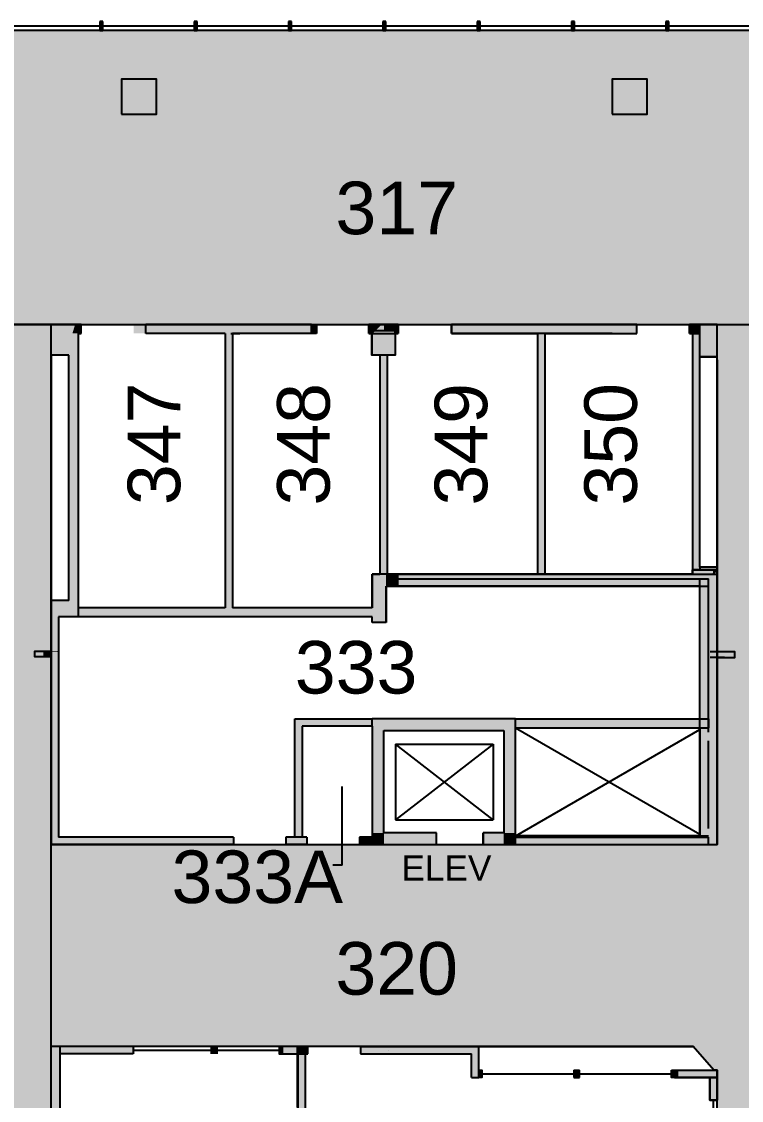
# Model space of a CAD drawing. Extents: x 2 to 4630, y -56 to 2885.
# Drawn here: x 437 to 930, y 2017 to 2756 of the extents above; entities that cross this region are included whole.
import ezdxf

# ---------------------------------------------------------------- set-up
doc = ezdxf.new("R2010")
doc.units = 0
doc.header["$LTSCALE"] = 0.004
doc.layers.get('0').update_dxf_attribs({"linetype": 'CONTINUOUS'})
for name, color, linetype in [('CORRIDOR_HATCH', 253, 'CONTINUOUS'), ('SOLID', 7, 'CONTINUOUS'), ('TEXT', 7, 'CONTINUOUS'), ('WALL', 7, 'CONTINUOUS')]:
    doc.layers.add(name, color=color, linetype=linetype)
doc.styles.add('STYLE1', font='arial.ttf')

# ---------------------------------------------------------------- blocks, each defined once
blk = doc.blocks.new('*U97')
at = {"layer": 'SOLID'}
for points in [[(505.78, 2692.5), (505.78, 2716.5), (529.78, 2692.5)], [(529.78, 2692.5), (505.78, 2716.5), (529.78, 2716.5)], [(841.78, 2692.5), (841.78, 2716.5), (865.78, 2692.5)], [(865.78, 2692.5), (841.78, 2716.5), (865.78, 2716.5)]]:
    blk.add_solid(points, dxfattribs=at)
blk = doc.blocks.new('AZMND')
for p, q in [((0, 0.5), (0, -0.5)), ((1, 0.5), (0, 0.5)), ((1, -0.5), (1, 0.5)), ((0, -0.5), (1, -0.5))]:
    blk.add_line(p, q)
blk = doc.blocks.new('*U108')
at = {"layer": 'SOLID'}
for points in [[(775.56, 2272.5), (775.56, 2278.5), (907.78, 2272.5)], [(907.78, 2272.5), (775.56, 2278.5), (907.78, 2278.5)]]:
    blk.add_solid(points, dxfattribs=at)
blk = doc.blocks.new('*U109')
at = {"layer": 'SOLID'}
for points in [[(685.56, 2544.53), (685.56, 2548.5), (693.2, 2544.5)], [(693.2, 2544.5), (685.56, 2548.5), (693.2, 2548.5)], [(693.2, 2542.5), (693.2, 2548.5), (693.78, 2542.5)], [(693.78, 2542.5), (693.2, 2548.5), (693.78, 2548.5)], [(693.78, 2542.5), (693.78, 2548.5), (695.2, 2542.5)], [(695.2, 2542.5), (693.78, 2548.5), (695.2, 2548.5)]]:
    blk.add_solid(points, dxfattribs=at)
blk = doc.blocks.new('*U110')
at = {"layer": 'SOLID'}
for points in [[(677.56, 2200.5), (677.56, 2278.5), (685.56, 2200.5)], [(685.56, 2200.5), (677.56, 2278.5), (685.56, 2278.5)], [(685.56, 2270.5), (685.56, 2278.5), (721.53, 2270.5)], [(721.53, 2270.5), (685.56, 2278.5), (721.53, 2278.5)], [(721.53, 2270.5), (721.53, 2278.5), (753.53, 2270.5)], [(753.53, 2270.5), (721.53, 2278.5), (753.53, 2278.5)], [(753.53, 2270.5), (753.53, 2278.5), (767.56, 2270.5)], [(767.56, 2270.5), (753.53, 2278.5), (767.56, 2278.5)], [(767.56, 2200.5), (767.56, 2278.5), (775.56, 2200.5)], [(775.56, 2200.5), (767.56, 2278.5), (775.56, 2278.5)], [(677.56, 2192.5), (677.56, 2200.5), (685.56, 2192.5)], [(685.56, 2192.5), (677.56, 2200.5), (685.56, 2200.5)], [(685.56, 2192.5), (685.56, 2200.5), (721.53, 2192.5)], [(721.53, 2192.5), (685.56, 2200.5), (721.53, 2200.5)], [(753.53, 2192.5), (753.53, 2200.5), (767.56, 2192.5)], [(767.56, 2192.5), (753.53, 2200.5), (767.56, 2200.5)], [(767.56, 2192.5), (767.56, 2200.5), (775.56, 2192.5)], [(775.56, 2192.5), (767.56, 2200.5), (775.56, 2200.5)]]:
    blk.add_solid(points, dxfattribs=at)
blk = doc.blocks.new('*U111')
at = {"layer": 'SOLID'}
for points in [[(896.65, 2377.73), (896.65, 2377.73), (896.65, 2380.5)], [(896.65, 2377.73), (896.65, 2380.5), (910.75, 2377.73)], [(910.75, 2377.73), (896.65, 2380.5), (910.75, 2380.5)], [(910.75, 2377.73), (910.75, 2380.5), (913.78, 2380.5)]]:
    blk.add_solid(points, dxfattribs=at)
blk = doc.blocks.new('*U112')
at = {"layer": 'SOLID'}
for points in [[(457.78, 2192.53), (457.78, 2324.5), (462.78, 2192.53)], [(462.78, 2192.53), (457.78, 2324.5), (462.78, 2324.5)], [(462.78, 2192.53), (462.78, 2197.53), (527.96, 2192.53)], [(527.96, 2192.53), (462.78, 2197.53), (527.96, 2197.53)], [(527.96, 2192.53), (527.96, 2197.53), (582.47, 2192.53)], [(582.47, 2192.53), (527.96, 2197.53), (582.47, 2197.53)]]:
    blk.add_solid(points, dxfattribs=at)
blk = doc.blocks.new('*U113')
at = {"layer": 'SOLID'}
for points in [[(624.56, 2197.53), (624.56, 2278.5), (627.78, 2197.53)], [(627.78, 2197.53), (624.56, 2278.5), (627.78, 2278.5)], [(627.78, 2197.53), (627.78, 2278.5), (629.56, 2197.53)], [(629.56, 2197.53), (627.78, 2278.5), (629.56, 2278.5)], [(629.56, 2273.5), (629.56, 2278.5), (677.56, 2273.5)], [(677.56, 2273.5), (629.56, 2278.5), (677.56, 2278.5)]]:
    blk.add_solid(points, dxfattribs=at)
blk = doc.blocks.new('*U114')
at = {"layer": 'SOLID'}
for points in [[(618.47, 2192.53), (618.47, 2197.53), (632.8, 2192.53)], [(632.8, 2192.53), (618.47, 2197.53), (632.8, 2197.53)]]:
    blk.add_solid(points, dxfattribs=at)
blk = doc.blocks.new('*U115')
at = {"layer": 'SOLID'}
for points in [[(668.8, 2192.53), (668.8, 2197.53), (677.56, 2192.53)], [(677.56, 2192.53), (668.8, 2197.53), (677.56, 2197.53)]]:
    blk.add_solid(points, dxfattribs=at)
blk = doc.blocks.new('*U128')
at = {"layer": 'SOLID'}
for points in [[(452.28, 2321), (452.28, 2325), (457.78, 2321)], [(457.78, 2321), (452.28, 2325), (457.78, 2325)]]:
    blk.add_solid(points, dxfattribs=at)
blk = doc.blocks.new('*U138')
at = {"layer": 'SOLID'}
for points in [[(635.86, 2542.5), (635.86, 2548.5), (639.28, 2542.5)], [(639.28, 2542.5), (635.86, 2548.5), (639.28, 2548.5)]]:
    blk.add_solid(points, dxfattribs=at)
blk = doc.blocks.new('*U139')
at = {"layer": 'SOLID'}
for points in [[(576.78, 2348.5), (576.78, 2542.5), (580.78, 2348.5)], [(580.78, 2348.5), (576.78, 2542.5), (580.78, 2542.5)], [(580.78, 2348.5), (580.78, 2542.5), (581.78, 2348.5)], [(581.78, 2348.5), (580.78, 2542.5), (581.78, 2542.5)], [(677.56, 2344.5), (677.56, 2377.73), (682.78, 2344.5)], [(682.78, 2344.5), (677.56, 2377.73), (682.78, 2377.73)], [(682.78, 2344.5), (682.78, 2377.73), (687.06, 2344.5)], [(687.06, 2344.5), (682.78, 2377.73), (687.06, 2377.73)], [(687.06, 2369.5), (687.06, 2377.73), (694.78, 2369.5)], [(694.78, 2369.5), (687.06, 2377.73), (694.78, 2377.73)], [(476.28, 2348.5), (476.28, 2354.5), (576.78, 2348.5)], [(576.78, 2348.5), (476.28, 2354.5), (576.78, 2354.5)], [(581.78, 2348.5), (581.78, 2354.5), (677.56, 2348.5)], [(677.56, 2348.5), (581.78, 2354.5), (677.56, 2354.5)]]:
    blk.add_solid(points, dxfattribs=at)
blk = doc.blocks.new('*U141')
at = {"layer": 'SOLID'}
for points in [[(446.53, 2321), (446.53, 2325), (457.78, 2321)], [(457.78, 2321), (446.53, 2325), (457.78, 2325)]]:
    blk.add_solid(points, dxfattribs=at)
blk = doc.blocks.new('*U142')
at = {"layer": 'SOLID'}
for points in [[(457.78, 2324.5), (457.78, 2325), (462.78, 2324.5)], [(462.78, 2324.5), (457.78, 2325), (462.78, 2325)]]:
    blk.add_solid(points, dxfattribs=at)
blk = doc.blocks.new('*U143')
at = {"layer": 'SOLID'}
for points in [[(457.78, 2527.5), (457.78, 2548.5), (462.78, 2527.5)], [(462.78, 2527.5), (457.78, 2548.5), (462.78, 2548.5)], [(462.78, 2527.5), (462.78, 2548.5), (469.78, 2527.5)], [(469.78, 2527.5), (462.78, 2548.5), (469.78, 2548.5)], [(469.78, 2348.5), (469.78, 2548.5), (476.28, 2348.5)], [(476.28, 2348.5), (469.78, 2548.5), (476.28, 2548.5)], [(476.28, 2542.5), (476.28, 2548.5), (478.28, 2542.5)], [(478.28, 2542.5), (476.28, 2548.5), (478.28, 2548.5)], [(457.78, 2325), (457.78, 2359.5), (462.78, 2325)], [(462.78, 2325), (457.78, 2359.5), (462.78, 2359.5)], [(462.78, 2348.5), (462.78, 2359.5), (469.78, 2348.5)], [(469.78, 2348.5), (462.78, 2359.5), (469.78, 2359.5)]]:
    blk.add_solid(points, dxfattribs=at)
blk = doc.blocks.new('*U144')
at = {"layer": 'SOLID'}
for points in [[(901.78, 2380.5), (901.78, 2382.5), (913.78, 2380.5)], [(913.78, 2380.5), (901.78, 2382.5), (913.78, 2382.5)]]:
    blk.add_solid(points, dxfattribs=at)
blk = doc.blocks.new('*U145')
at = {"layer": 'SOLID'}
for points in [[(913.78, 2320.5), (913.78, 2324.5), (925.78, 2320.5)], [(925.78, 2320.5), (913.78, 2324.5), (925.78, 2324.5)], [(997.78, 2320.5), (997.78, 2324.5), (1009.78, 2320.5)], [(1009.78, 2320.5), (997.78, 2324.5), (1009.78, 2324.5)]]:
    blk.add_solid(points, dxfattribs=at)
blk = doc.blocks.new('*U146')
at = {"layer": 'SOLID'}
for points in [[(901.78, 2526.5), (901.78, 2548.5), (913.78, 2526.5)], [(913.78, 2526.5), (901.78, 2548.5), (913.78, 2548.5)]]:
    blk.add_solid(points, dxfattribs=at)
blk = doc.blocks.new('*U147')
at = {"layer": 'SOLID'}
for points in [[(613.78, 2049.18), (613.78, 2054.18), (615.78, 2049.18)], [(615.78, 2049.18), (613.78, 2054.18), (615.78, 2054.18)], [(615.78, 2049.18), (615.78, 2054.18), (626.38, 2049.18)], [(626.38, 2049.18), (615.78, 2054.18), (626.38, 2054.18)]]:
    blk.add_solid(points, dxfattribs=at)
blk = doc.blocks.new('*U148')
at = {"layer": 'SOLID'}
for points in [[(884.53, 2032.93), (884.53, 2037.93), (887.12, 2032.93)], [(887.12, 2032.93), (884.53, 2037.93), (887.12, 2037.93)]]:
    blk.add_solid(points, dxfattribs=at)
blk = doc.blocks.new('*U149')
at = {"layer": 'SOLID'}
for points in [[(882.53, 2032.93), (882.53, 2037.93), (884.53, 2032.93)], [(884.53, 2032.93), (882.53, 2037.93), (884.53, 2037.93)]]:
    blk.add_solid(points, dxfattribs=at)
blk = doc.blocks.new('*U150')
at = {"layer": 'SOLID'}
for points in [[(908.78, 2017.43), (908.78, 2032.93), (913.78, 2017.43)], [(913.78, 2017.43), (908.78, 2032.93), (913.78, 2032.93)]]:
    blk.add_solid(points, dxfattribs=at)
blk = doc.blocks.new('*U151')
at = {"layer": 'SOLID'}
for points in [[(750.53, 2032.93), (750.53, 2037.93), (752.53, 2032.93)], [(752.53, 2032.93), (750.53, 2037.93), (752.53, 2037.93)]]:
    blk.add_solid(points, dxfattribs=at)
blk = doc.blocks.new('*U152')
at = {"layer": 'SOLID'}
for points in [[(626.53, 1975.7), (626.38, 2049.18), (626.53, 2049.18)], [(626.53, 1975.7), (626.53, 2049.18), (631.53, 1975.7)], [(631.53, 1975.7), (626.53, 2049.18), (631.53, 2049.18)]]:
    blk.add_solid(points, dxfattribs=at)
blk = doc.blocks.new('*U547')
at = {"layer": 'CORRIDOR_HATCH'}
for points in [[(361.78, 2548.5), (361.78, 2750), (457.78, 2548.5)], [(457.78, 2548.5), (361.78, 2750), (457.78, 2750)], [(457.78, 2548.5), (457.78, 2750), (505.78, 2548.5)], [(505.78, 2548.5), (457.78, 2750), (505.78, 2750)], [(505.78, 2548.5), (505.78, 2750), (750.53, 2548.5)], [(750.53, 2548.5), (505.78, 2750), (750.53, 2750)], [(750.53, 2548.5), (750.53, 2750), (865.78, 2548.5)], [(865.78, 2548.5), (750.53, 2750), (865.78, 2750)], [(865.78, 2548.5), (865.78, 2750), (897.21, 2548.5)], [(897.21, 2548.5), (865.78, 2750), (897.21, 2750)], [(897.21, 2548.5), (897.21, 2750), (911.35, 2548.5)], [(911.35, 2548.5), (897.21, 2750), (911.35, 2750)], [(911.35, 2548.5), (911.35, 2750), (913.78, 2548.5)], [(913.78, 2548.5), (911.35, 2750), (913.78, 2750)], [(913.78, 2548.5), (913.78, 2750), (1009.78, 2548.5)], [(1009.78, 2548.5), (913.78, 2750), (1009.78, 2750)], [(361.78, 844.5), (361.78, 2548.5), (457.78, 844.5)], [(457.78, 844.5), (361.78, 2548.5), (457.78, 2548.5)], [(913.78, 844.5), (913.78, 2548.5), (1009.78, 844.5)], [(1009.78, 844.5), (913.78, 2548.5), (1009.78, 2548.5)], [(457.78, 2054.18), (457.78, 2192.53), (505.78, 2054.18)], [(505.78, 2054.18), (457.78, 2192.53), (505.78, 2192.53)], [(505.78, 2054.18), (505.78, 2192.53), (750.53, 2054.18)], [(750.53, 2054.18), (505.78, 2192.53), (750.53, 2192.51)], [(750.53, 2054.18), (750.53, 2192.51), (865.78, 2054.18)], [(865.78, 2054.18), (750.53, 2192.51), (865.78, 2192.51)], [(865.78, 2054.18), (865.78, 2192.51), (897.21, 2054.18)], [(897.21, 2054.18), (865.78, 2192.51), (897.21, 2192.5)], [(897.21, 2054.18), (897.21, 2192.5), (911.35, 2037.93)], [(911.35, 2037.93), (897.21, 2192.5), (911.35, 2192.5)], [(911.35, 2037.93), (911.35, 2192.5), (913.78, 2037.93)], [(913.78, 2037.93), (911.35, 2192.5), (913.78, 2192.5)]]:
    blk.add_solid(points, dxfattribs=at)

msp = doc.modelspace()

# ---------------------------------------------------------------- linework, layer by layer
at = {"layer": 'CORRIDOR_HATCH'}
msp.add_lwpolyline([(1009.78, 2750), (361.78, 2750), (361.78, 2692.5), (346.78, 2692.5), (269.78, 2692.5), (184.78, 2692.5), (184.78, 2548.5), (361.78, 2548.5), (457.78, 2548.5), (913.78, 2548.5), (1009.78, 2548.5)], dxfattribs=at)
for points in [[(361.78, 2548.5), (361.78, 2106.5), (319.78, 2106.5), (319.78, 2040.5), (361.78, 2040.5), (361.78, 1520.53), (342.28, 1520.53), (342.28, 1479.75), (361.78, 1479.75), (361.78, 908.5), (341.78, 908.5), (341.78, 868.5), (361.78, 868.5), (361.78, 844.5), (457.78, 844.5), (457.78, 1064), (457.78, 1233), (457.78, 2054.18), (457.78, 2192.53), (457.78, 2548.5)], [(1009.78, 2548.5), (1009.78, 844.5), (913.78, 844.5), (913.78, 2037.93), (911.35, 2037.93), (897.21, 2054.18), (750.53, 2054.18), (457.78, 2054.18), (457.78, 2192.53), (913.78, 2192.5), (913.78, 2548.5)]]:
    msp.add_lwpolyline(points, close=True, dxfattribs=at)
at = {"layer": 'SOLID'}
for p, q in [((478.28, 2548.5), (457.78, 2548.5)), ((478.28, 2542.5), (478.28, 2548.5)), ((514.28, 2548.5), (639.28, 2548.5)), ((580.78, 2542.5), (586.78, 2542.5)), ((639.28, 2542.5), (635.86, 2542.5)), ((639.28, 2548.5), (639.28, 2542.5)), ((677.28, 2542.5), (677.28, 2527.53)), ((693.2, 2542.5), (695.2, 2542.5)), ((695.2, 2548.5), (693.78, 2548.5)), ((695.2, 2542.5), (695.2, 2548.5)), ((894.78, 2542.5), (901.78, 2542.5)), ((901.78, 2524.5), (901.78, 2548.5)), ((896.65, 2380.5), (896.65, 2377.73)), ((913.78, 2380.5), (896.65, 2380.5)), ((901.78, 2382.5), (901.78, 2380.5)), ((901.78, 2380.5), (913.78, 2380.5)), ((910.75, 2377.73), (913.78, 2380.5)), ((913.78, 2380.5), (913.78, 2382.5)), ((677.56, 2354.5), (677.56, 2377.73)), ((677.56, 2377.73), (682.78, 2377.73)), ((694.78, 2377.73), (682.78, 2377.73)), ((694.78, 2377.73), (913.78, 2377.73)), ((895.78, 2377.73), (910.75, 2377.73)), ((901.78, 2198.5), (901.78, 2374.5)), ((687.06, 2344.5), (687.06, 2369.5)), ((687.06, 2369.5), (696.78, 2369.5)), ((696.56, 2369.5), (907.78, 2369.5)), ((677.56, 2273.5), (677.56, 2278.5)), ((907.78, 2278.5), (907.78, 2272.5)), ((775.56, 2272.5), (901.78, 2199.63)), ((775.78, 2198.5), (901.78, 2271.25)), ((677.56, 2192.5), (677.56, 2197.53)), ((721.53, 2192.5), (721.53, 2200.5)), ((753.53, 2192.5), (753.53, 2200.5)), ((463.86, 2042.59), (463.78, 2054.18)), ((688.78, 2051.34), (688.78, 2051.34)), ((688.78, 2051.34), (688.78, 2051.34)), ((688.78, 2051.34), (688.78, 2051.34)), ((688.78, 2051.34), (688.78, 2051.34)), ((908.78, 2026.03), (908.78, 2020.33))]:
    msp.add_line(p, q, dxfattribs=at)
for points in [[(626.38, 2049.18), (631.53, 2049.18), (631.53, 1975.7), (626.53, 1975.7), (626.38, 2049.18)], [(913.78, 2032.93), (908.78, 2032.93), (908.78, 2017.43), (913.78, 2017.43), (913.78, 2032.93)]]:
    msp.add_lwpolyline(points, dxfattribs=at)
for points in [[(490.98, 2750), (490.98, 2756), (492.98, 2750), (492.98, 2756)], [(555.58, 2750), (555.58, 2756), (557.58, 2750), (557.58, 2756)], [(620.18, 2750), (620.18, 2756), (622.18, 2750), (622.18, 2756)], [(684.78, 2750), (684.78, 2756), (686.78, 2750), (686.78, 2756)], [(749.38, 2750), (749.38, 2756), (751.38, 2750), (751.38, 2756)], [(813.98, 2750), (813.98, 2756), (815.98, 2750), (815.98, 2756)], [(878.58, 2750), (878.58, 2756), (880.58, 2750), (880.58, 2756)], [(478.28, 2548.5), (474.08, 2548.5), (478.28, 2542.5), (472.28, 2542.5)], [(514.28, 2548.5), (635.86, 2548.5), (514.28, 2542.5), (635.86, 2542.5)], [(675.28, 2548.5), (675.28, 2542.5), (683.86, 2548.5), (677.86, 2542.5)], [(677.28, 2548.5), (693.2, 2548.5), (677.28, 2527.53), (693.2, 2527.53)], [(731.78, 2548.5), (731.78, 2542.5), (858.78, 2548.5), (858.78, 2542.5)], [(790.78, 2542.5), (795.78, 2542.5), (790.78, 2377.73), (795.78, 2377.73)], [(894.78, 2548.5), (894.78, 2542.5), (901.78, 2548.5), (895.78, 2542.5)], [(895.78, 2542.5), (901.78, 2542.5), (895.78, 2542.5), (901.78, 2548.5)], [(896.65, 2377.73), (901.78, 2377.73), (896.78, 2542.5), (901.78, 2542.5)], [(682.78, 2377.73), (687.78, 2377.73), (682.78, 2528.53), (687.78, 2528.53)], [(901.78, 2192.5), (913.78, 2192.5), (901.78, 2369.5), (913.78, 2380.5)], [(907.78, 2380.5), (913.78, 2380.5), (907.78, 2380.5), (913.78, 2380.5)], [(907.78, 2369.5), (913.78, 2377.73), (694.78, 2369.5), (694.78, 2377.73)], [(775.56, 2198.5), (775.56, 2192.5), (907.78, 2198.5), (907.78, 2192.5)], [(463.78, 2054.18), (457.78, 2054.18), (463.86, 2042.59), (457.86, 2042.59)], [(463.78, 2054.18), (463.81, 2049.18), (514.78, 2054.18), (514.78, 2049.18)], [(567.28, 2054.18), (571.28, 2054.18), (567.28, 2049.18), (571.28, 2049.18)], [(626.38, 2049.18), (626.38, 2054.18), (633.53, 2049.18), (633.53, 2054.18)], [(669.53, 2054.18), (669.53, 2049.18), (750.53, 2054.18), (745.53, 2049.18)], [(745.53, 2049.18), (750.53, 2054.18), (745.53, 2032.93), (750.53, 2032.93)], [(457.78, 1861.98), (463.72, 1861.98), (457.86, 2045.88), (463.86, 2045.88)], [(815.53, 2037.93), (819.53, 2037.93), (815.53, 2032.93), (819.53, 2032.93)], [(887.12, 2032.93), (887.12, 2037.93), (913.78, 2032.93), (913.78, 2037.93)]]:
    msp.add_solid(points, dxfattribs=at)
at = {"layer": 'TEXT'}
for q in [(656.97, 2232.25), (650.51, 2178.31)]:
    msp.add_line((656.97, 2178.31), q, dxfattribs=at)
at = {"layer": 'WALL'}
for p, q in [((428.38, 2753), (490.98, 2753)), ((492.98, 2753), (555.58, 2753)), ((557.58, 2753), (620.18, 2753)), ((622.18, 2753), (684.78, 2753)), ((686.78, 2753), (749.38, 2753)), ((751.38, 2753), (813.98, 2753)), ((815.98, 2753), (878.58, 2753)), ((880.58, 2753), (943.18, 2753)), ((457.78, 2527.5), (457.78, 2548.5)), ((476.78, 2548.5), (457.78, 2548.5)), ((476.28, 2542.5), (478.28, 2542.5)), ((476.28, 2542.5), (476.28, 2354.5)), ((478.28, 2548.5), (476.78, 2548.5)), ((478.28, 2542.5), (478.28, 2548.5)), ((522.62, 2542.5), (522.62, 2548.5)), ((635.86, 2548.5), (522.62, 2548.5)), ((576.78, 2542.5), (522.62, 2542.5)), ((576.78, 2542.5), (576.78, 2354.5)), ((581.78, 2542.5), (581.78, 2354.5)), ((635.86, 2542.5), (581.78, 2542.5)), ((635.86, 2542.5), (635.86, 2548.5)), ((675.28, 2542.5), (675.28, 2548.5)), ((683.86, 2548.5), (675.28, 2548.5)), ((675.28, 2548.5), (677.86, 2548.5)), ((675.28, 2542.5), (677.28, 2542.5)), ((693.92, 2548.5), (677.86, 2548.5)), ((677.86, 2544.55), (677.86, 2548.5)), ((678.78, 2548.5), (692.78, 2548.5)), ((731.78, 2542.5), (731.78, 2548.5)), ((841.78, 2548.5), (731.78, 2548.5)), ((731.78, 2548.5), (731.78, 2542.5)), ((790.78, 2542.5), (731.78, 2542.5)), ((731.78, 2542.5), (790.78, 2542.5)), ((841.78, 2542.5), (790.78, 2542.5)), ((790.78, 2542.5), (790.78, 2377.73)), ((858.78, 2548.5), (795.28, 2548.5)), ((795.78, 2542.5), (795.78, 2377.73)), ((795.78, 2542.5), (858.78, 2542.5)), ((858.78, 2542.5), (858.78, 2548.5)), ((894.78, 2542.5), (894.78, 2548.5)), ((894.78, 2548.5), (913.78, 2548.5)), ((894.78, 2548.5), (894.78, 2542.5)), ((913.78, 2548.5), (894.78, 2548.5)), ((894.78, 2542.5), (896.78, 2542.5)), ((896.78, 2542.5), (896.78, 2377.73)), ((913.78, 2524.5), (913.78, 2548.5)), ((913.78, 2526.5), (913.78, 2548.5)), ((469.78, 2527.5), (457.78, 2527.5)), ((457.78, 2527.5), (457.78, 2359.5)), ((469.78, 2359.5), (469.78, 2527.5)), ((682.78, 2527.53), (682.78, 2377.73)), ((682.78, 2527.53), (682.78, 2377.73)), ((687.78, 2527.53), (687.78, 2380.5)), ((687.78, 2527.53), (687.78, 2377.73)), ((913.78, 2526.5), (901.78, 2526.5)), ((901.78, 2382.5), (901.78, 2526.5)), ((901.78, 2526.5), (913.78, 2526.5)), ((913.78, 2524.5), (913.78, 2380.5)), ((896.65, 2380.5), (913.78, 2380.5)), ((913.78, 2382.5), (901.78, 2382.5)), ((913.78, 2382.5), (901.78, 2382.5)), ((907.78, 2380.5), (913.78, 2380.5)), ((907.78, 2380.5), (907.78, 2380.5)), ((913.78, 2380.5), (913.78, 2192.5)), ((913.78, 2380.5), (913.78, 2380.5)), ((896.78, 2377.73), (677.56, 2377.73)), ((677.56, 2377.73), (677.56, 2354.5)), ((694.78, 2377.73), (694.78, 2369.5)), ((694.86, 2374.5), (907.86, 2374.5)), ((907.78, 2269.5), (907.78, 2374.5)), ((901.78, 2369.5), (687.06, 2369.5)), ((687.06, 2369.5), (687.06, 2344.5)), ((901.78, 2278.5), (901.78, 2369.5)), ((457.78, 2359.5), (457.78, 2324.5)), ((469.78, 2359.5), (457.78, 2359.5)), ((576.78, 2354.5), (476.28, 2354.5)), ((476.28, 2354.5), (476.28, 2348.5)), ((677.56, 2354.5), (581.78, 2354.5)), ((462.78, 2348.5), (462.78, 2320.53)), ((675.78, 2348.5), (462.78, 2348.5)), ((677.56, 2348.5), (462.78, 2348.5)), ((677.56, 2348.5), (464.56, 2348.5)), ((677.56, 2344.5), (677.56, 2348.5)), ((677.56, 2344.5), (677.56, 2348.5)), ((687.06, 2344.5), (677.56, 2344.5)), ((687.06, 2344.5), (677.56, 2344.5)), ((452.28, 2325), (457.78, 2325)), ((457.78, 2321), (452.28, 2321)), ((457.78, 2325), (457.78, 2324.5)), ((457.78, 2324.5), (457.78, 2192.53)), ((462.78, 2324.5), (462.78, 2325)), ((462.78, 2320.53), (462.78, 2197.53)), ((918.74, 2324.5), (908.82, 2324.5)), ((918.74, 2320.5), (908.82, 2320.5)), ((624.56, 2197.53), (624.56, 2278.5)), ((624.56, 2278.5), (677.56, 2278.5)), ((775.56, 2278.5), (677.56, 2278.5)), ((775.56, 2278.5), (907.78, 2278.5)), ((775.56, 2192.5), (775.56, 2278.5)), ((677.56, 2273.5), (629.56, 2273.5)), ((629.56, 2273.5), (629.56, 2197.53)), ((677.56, 2273.5), (677.56, 2197.53)), ((685.56, 2270.5), (767.56, 2270.5)), ((685.56, 2200.5), (685.56, 2270.5)), ((685.56, 2200.5), (685.56, 2270.5)), ((685.56, 2270.5), (767.56, 2270.5)), ((767.56, 2270.5), (767.56, 2200.5)), ((767.56, 2270.5), (767.56, 2200.5)), ((775.56, 2272.5), (907.78, 2272.5)), ((693.43, 2261.33), (693.43, 2209.33)), ((760.43, 2261.33), (693.43, 2209.33)), ((760.43, 2209.33), (693.43, 2261.33)), ((693.43, 2261.33), (760.43, 2261.33)), ((760.43, 2261.33), (760.43, 2209.33)), ((907.78, 2203.5), (907.78, 2263.5)), ((693.43, 2209.33), (760.43, 2209.33)), ((527.96, 2197.53), (462.78, 2197.53)), ((582.47, 2197.53), (527.96, 2197.53)), ((582.47, 2197.53), (582.47, 2192.53)), ((632.8, 2197.53), (618.47, 2197.53)), ((618.47, 2197.53), (618.47, 2192.53)), ((627.78, 2197.53), (622.78, 2197.53)), ((632.8, 2197.53), (632.8, 2192.53)), ((677.56, 2197.53), (668.8, 2197.53)), ((668.8, 2197.53), (668.8, 2192.53)), ((721.53, 2200.5), (685.56, 2200.5)), ((721.53, 2200.5), (685.56, 2200.5)), ((721.53, 2192.5), (721.53, 2200.5)), ((767.56, 2200.5), (753.53, 2200.5)), ((767.56, 2200.5), (753.53, 2200.5)), ((753.53, 2200.5), (753.53, 2192.5)), ((775.56, 2197.5), (907.78, 2197.5)), ((775.78, 2198.5), (907.78, 2198.5)), ((907.78, 2192.5), (907.78, 2197.5)), ((527.96, 2192.53), (457.78, 2192.53)), ((582.47, 2192.53), (527.96, 2192.53)), ((632.8, 2192.53), (618.47, 2192.53)), ((677.56, 2192.53), (668.8, 2192.53)), ((677.56, 2192.53), (677.56, 2192.5)), ((677.56, 2192.5), (721.53, 2192.5)), ((753.53, 2192.5), (775.56, 2192.5)), ((775.56, 2192.5), (913.78, 2192.5)), ((907.78, 2192.5), (913.78, 2192.5)), ((457.78, 1714.93), (457.78, 2054.18)), ((514.78, 2054.18), (457.78, 2054.18)), ((513.88, 2054.18), (513.88, 2049.18)), ((567.28, 2054.18), (571.28, 2054.18)), ((567.28, 2054.18), (567.28, 2049.18)), ((571.28, 2049.18), (571.28, 2054.18)), ((626.38, 2049.18), (626.38, 2054.18)), ((633.53, 2054.18), (626.38, 2054.18)), ((633.53, 2049.18), (633.53, 2054.18)), ((669.53, 2054.18), (750.53, 2054.18)), ((669.53, 2054.18), (669.53, 2049.18)), ((750.53, 2054.18), (897.21, 2054.18)), ((750.53, 2032.93), (750.53, 2054.18)), ((911.35, 2037.93), (897.21, 2054.18)), ((463.78, 1716.93), (463.86, 2049.18)), ((513.88, 2049.18), (463.86, 2049.18)), ((513.88, 2051.68), (567.28, 2051.68)), ((571.28, 2051.68), (613.78, 2051.68)), ((626.38, 2049.18), (633.53, 2049.18)), ((626.53, 2049.18), (626.53, 1975.7)), ((631.53, 2049.18), (631.53, 1975.7)), ((669.53, 2049.18), (745.53, 2049.18)), ((745.53, 2032.93), (745.53, 2049.18)), ((745.53, 2032.93), (750.53, 2032.93)), ((752.53, 2035.43), (815.53, 2035.43)), ((815.53, 2037.93), (819.53, 2037.93)), ((815.53, 2037.93), (819.53, 2037.93)), ((815.53, 2037.93), (819.53, 2037.93)), ((815.53, 2037.93), (819.53, 2037.93)), ((815.53, 2037.93), (815.53, 2032.93)), ((815.53, 2032.93), (819.53, 2032.93)), ((819.53, 2032.93), (819.53, 2037.93)), ((819.53, 2032.93), (819.53, 2037.93)), ((819.53, 2035.43), (882.53, 2035.43)), ((882.53, 2037.93), (913.78, 2037.93)), ((882.53, 2032.93), (882.53, 2037.93)), ((908.78, 2032.93), (882.53, 2032.93)), ((884.53, 2037.93), (887.12, 2037.93)), ((884.53, 2032.93), (887.12, 2032.93)), ((887.12, 2037.93), (913.78, 2037.93)), ((887.12, 2037.93), (913.78, 2037.93)), ((887.12, 2032.93), (913.78, 2032.93)), ((908.78, 2017.43), (908.78, 2032.93)), ((913.78, 2037.93), (913.78, 2033.18)), ((913.78, 2037.93), (913.78, 2017.43)), ((913.78, 2037.44), (913.78, 2033.18)), ((913.78, 2017.43), (908.78, 2017.43)), ((911.28, 1719.46), (911.28, 2017.43))]:
    msp.add_line(p, q, dxfattribs=at)
for points in [[(505.78, 2692.5), (529.78, 2692.5), (529.78, 2716.5), (505.78, 2716.5)], [(841.78, 2692.5), (865.78, 2692.5), (865.78, 2716.5), (841.78, 2716.5)], [(693.2, 2544.5), (693.2, 2527.53), (677.28, 2527.53), (677.28, 2544.55)], [(693.2, 2527.53), (677.28, 2527.53), (677.28, 2542.5), (693.2, 2542.5)], [(695.2, 2542.5), (693.2, 2542.5), (693.2, 2548.5), (695.2, 2548.5)], [(775.56, 2272.5), (901.78, 2272.5), (901.78, 2198.5), (775.56, 2198.5)], [(750.53, 2037.93), (752.53, 2037.93), (752.53, 2032.93), (750.53, 2032.93)], [(882.53, 2037.93), (884.53, 2037.93), (884.53, 2032.93), (882.53, 2032.93)]]:
    msp.add_lwpolyline(points, close=True, dxfattribs=at)
for points in [[(457.78, 2321), (446.53, 2321), (446.53, 2325), (457.78, 2325), (457.78, 2321)], [(913.78, 2324.5), (913.78, 2320.5), (925.78, 2320.5), (925.78, 2324.5), (913.78, 2324.5), (913.78, 2320.5)], [(613.78, 2054.18), (613.78, 2049.18), (615.78, 2049.18), (615.78, 2054.18), (613.78, 2054.18)], [(615.78, 2049.18), (626.38, 2049.18), (626.38, 2054.18), (615.78, 2054.18), (615.78, 2049.18)]]:
    msp.add_lwpolyline(points, dxfattribs=at)

# ---------------------------------------------------------------- block references
at = {"layer": 'CORRIDOR_HATCH'}
msp.add_blockref('*U547', (0, 0), dxfattribs=at)
at = {"layer": 'SOLID'}
for name in ['*U97', '*U143', '*U139', '*U138', '*U109', '*U146', '*U111', '*U144', '*U141', '*U128', '*U142', '*U112', '*U145', '*U113', '*U110', '*U108', '*U114', '*U115', '*U147', '*U152', '*U151', '*U149', '*U148', '*U150']:
    msp.add_blockref(name, (0, 0), dxfattribs=at)
at = {"layer": 'WALL', "xscale": 2, "yscale": 6}
for p in [(490.98, 2753), (555.58, 2753), (620.18, 2753), (684.78, 2753), (749.38, 2753), (813.98, 2753), (878.58, 2753)]:
    msp.add_blockref('AZMND', p, dxfattribs=at)

# ---------------------------------------------------------------- texts
at = {"layer": 'TEXT', "style": 'STYLE1'}
for s, height, p in [('317', 36, (652.35, 2610.41)), ('333', 36, (624.56, 2295.88)), ('333A', 36, (540.13, 2152.42)), ('ELEV', 17.25, (697.53, 2167.82)), ('320', 36, (652.35, 2089.71))]:
    msp.add_text(s, height=height, dxfattribs=at).set_placement(p)
for s, p in [('347', (546.07, 2424.96)), ('348', (648.43, 2424.62)), ('349', (756.27, 2424.62)), ('350', (858.73, 2424.62))]:
    msp.add_text(s, height=36, rotation=90, dxfattribs=at).set_placement(p)

doc.saveas('drawing.dxf')
